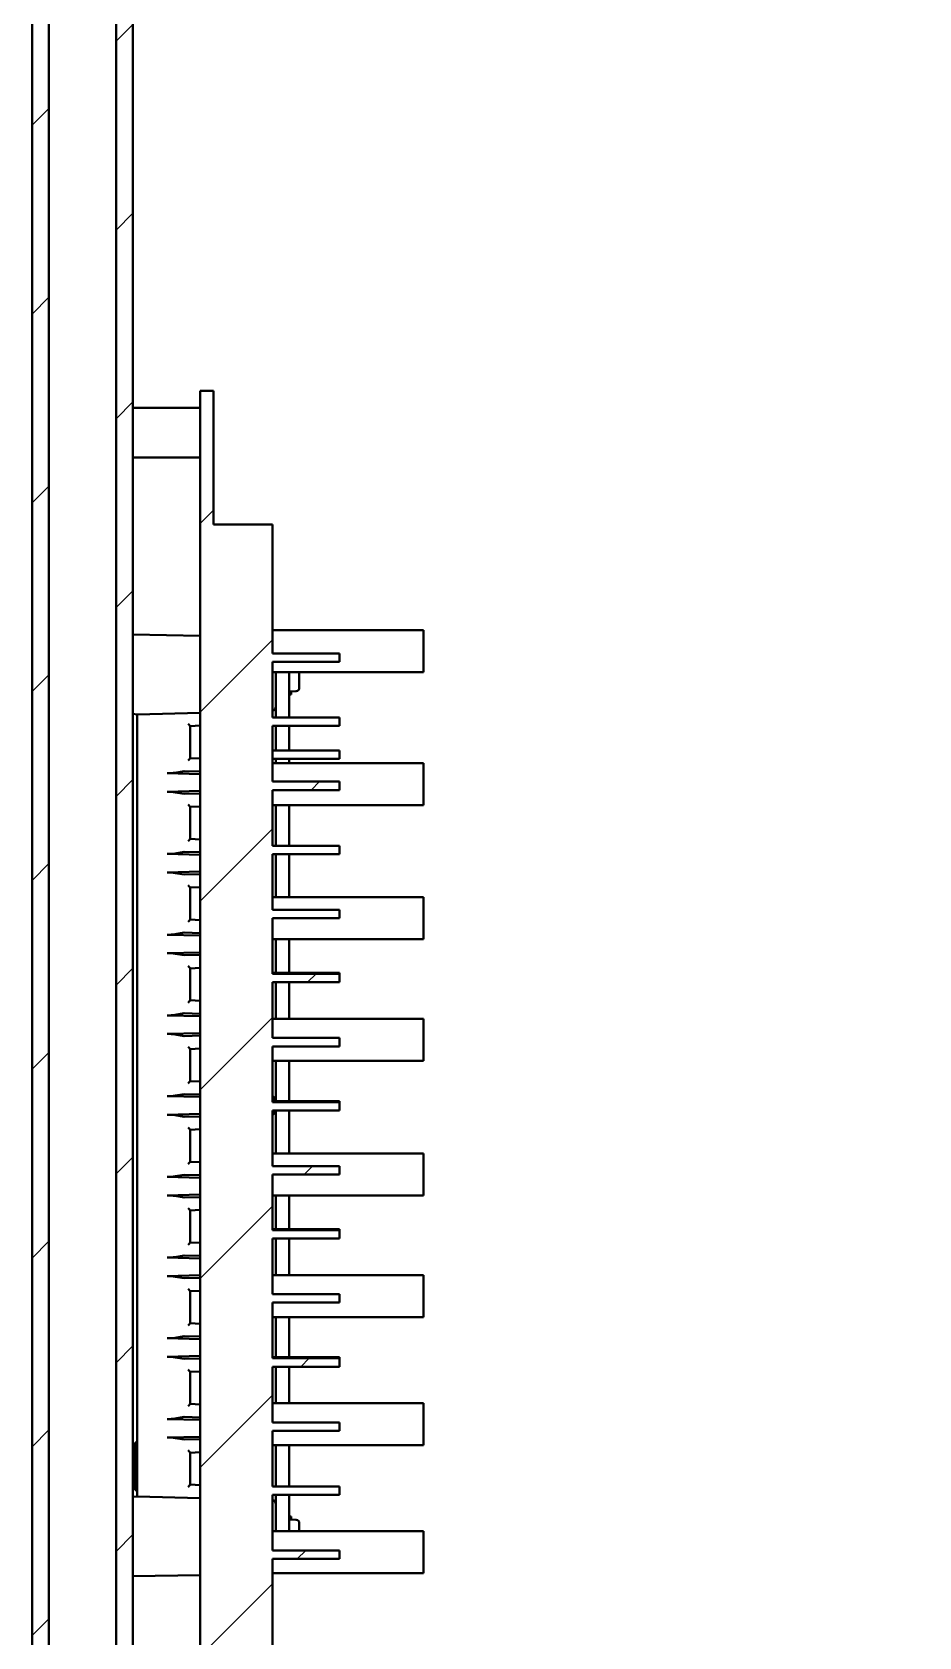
# Model space of a CAD drawing. Header units: millimetres. Extents: x 0 to 4205, y 0 to 2970.
# Drawn here: x 2764.5 to 2870.1, y 1147.9 to 1338.8 of the extents above; entities that cross this region are included whole.
import ezdxf

# ---------------------------------------------------------------- set-up
doc = ezdxf.new("R2010")
doc.units = ezdxf.units.MM
doc.header["$LTSCALE"] = 5
doc.layers.add('가시적인 것(ISO)', color=3, linetype='Continuous', lineweight=40)
doc.layers.add('해치(ISO)', color=7, linetype='Continuous', lineweight=18)
pattern_1 = [(45, (0, 0), (-11.22532, 11.22532), [])]

msp = doc.modelspace()

# ---------------------------------------------------------------- hatches: boundary and pattern name
at = {"layer": '해치(ISO)'}
h = msp.add_hatch(dxfattribs=at)
h.set_pattern_fill('ANSI31', color=256, scale=127, style=0)
h.set_pattern_definition(pattern_1)
h.paths.add_polyline_path([(2834.516, 1434.762), (2832.016, 1434.762), (2828.766, 1434.762), (2828.766, 1433.762), (2827.974, 1433.762), (2827.974, 1428.762), (2831.016, 1428.762), (2831.016, 1432.762), (2832.516, 1432.762), (2832.516, 1397.762), (2912.516, 1397.762), (2912.516, 1372.762), (2930.516, 1372.762), (2930.516, 1384.762), (2928.516, 1384.762), (2928.516, 1374.762), (2914.516, 1374.762), (2914.516, 1399.762), (2834.516, 1399.762)])
h.paths.add_polyline_path([(2770.266, 1434.762), (2767.016, 1434.762), (2764.516, 1434.762), (2764.516, 1014.762), (2914.516, 1014.762), (2914.516, 1039.762), (2928.516, 1039.762), (2928.516, 1029.762), (2930.516, 1029.762), (2930.516, 1041.762), (2912.516, 1041.762), (2912.516, 1016.762), (2766.516, 1016.762), (2766.516, 1044.762), (2776.516, 1044.762), (2776.516, 1348.141), (2774.516, 1348.141), (2774.516, 1047.062), (2766.516, 1047.062), (2766.516, 1367.462), (2774.516, 1367.462), (2774.516, 1351.383), (2776.516, 1351.383), (2776.516, 1369.762), (2766.516, 1369.762), (2766.516, 1432.762), (2768.016, 1432.762), (2768.016, 1428.762), (2771.057, 1428.762), (2771.057, 1433.762), (2770.266, 1433.762)])
h.paths.add_polyline_path([(2779.516, 1434.762), (2776.766, 1434.762), (2776.766, 1433.762), (2775.974, 1433.762), (2775.974, 1428.762), (2779.016, 1428.762), (2779.016, 1432.762), (2779.516, 1432.762)])
h.paths.add_polyline_path([(2822.266, 1434.762), (2819.516, 1434.762), (2819.516, 1432.762), (2820.016, 1432.762), (2820.016, 1428.762), (2823.057, 1428.762), (2823.057, 1433.762), (2822.266, 1433.762)])
h.paths.add_polyline_path([(2923.516, 1014.762), (2923.516, 1016.762), (2915.516, 1016.762), (2915.516, 1014.762)])
h.paths.add_polyline_path([(2959.516, 1186.762), (2939.516, 1186.762), (2939.516, 1197.262), (2937.516, 1197.262), (2937.516, 1187.262), (2937.516, 1016.762), (2931.516, 1016.762), (2931.516, 1014.762), (2939.516, 1014.762), (2939.516, 1027.762), (2939.516, 1147.762), (2939.516, 1184.762), (2957.516, 1184.762), (2957.516, 1174.762), (2959.516, 1174.762)])
h.paths.add_polyline_path([(2915.516, 1397.762), (2937.516, 1397.762), (2937.516, 1337.262), (2937.516, 1327.262), (2939.516, 1327.262), (2939.516, 1337.762), (2959.516, 1337.762), (2959.516, 1349.762), (2957.516, 1349.762), (2957.516, 1339.762), (2939.516, 1339.762), (2939.516, 1399.762), (2915.516, 1399.762)])
h.paths.add_polyline_path([(2940.516, 1157.262), (2968.516, 1157.262), (2968.516, 1213.262), (2966.516, 1213.262), (2966.516, 1212.762), (2966.516, 1199.262), (2966.516, 1159.262), (2940.516, 1159.262)])
h.paths.add_polyline_path([(2968.516, 1367.262), (2940.516, 1367.262), (2940.516, 1365.262), (2966.516, 1365.262), (2966.516, 1325.262), (2966.516, 1311.762), (2966.516, 1311.262), (2968.516, 1311.262)])
h = msp.add_hatch(dxfattribs=at)
h.set_pattern_fill('ANSI31', color=256, scale=127, style=0)
h.set_pattern_definition(pattern_1)
h.paths.add_polyline_path([(2793.116, 1248.622), (2801.116, 1248.622), (2801.116, 1249.622), (2793.116, 1249.622), (2793.116, 1256.242), (2801.116, 1256.242), (2801.116, 1257.242), (2793.116, 1257.242), (2793.116, 1263.862), (2801.116, 1263.862), (2801.116, 1264.862), (2793.116, 1264.862), (2793.116, 1280.211), (2786.116, 1280.211), (2786.116, 1296.112), (2784.516, 1296.112), (2784.516, 1126.112), (2786.116, 1126.112), (2786.116, 1142.013), (2793.116, 1142.013), (2793.116, 1157.182), (2801.116, 1157.182), (2801.116, 1158.182), (2793.116, 1158.182), (2793.116, 1164.802), (2801.116, 1164.802), (2801.116, 1165.802), (2793.116, 1165.802), (2793.116, 1172.422), (2801.116, 1172.422), (2801.116, 1173.422), (2793.116, 1173.422), (2793.116, 1180.042), (2801.116, 1180.042), (2801.116, 1181.042), (2793.116, 1181.042), (2793.116, 1187.662), (2801.116, 1187.662), (2801.116, 1188.662), (2793.116, 1188.662), (2793.116, 1195.282), (2801.116, 1195.282), (2801.116, 1196.282), (2793.116, 1196.282), (2793.116, 1202.902), (2801.116, 1202.902), (2801.116, 1203.902), (2793.116, 1203.902), (2793.116, 1210.522), (2801.116, 1210.522), (2801.116, 1211.522), (2793.116, 1211.522), (2793.116, 1218.142), (2801.116, 1218.142), (2801.116, 1219.142), (2793.116, 1219.142), (2793.116, 1225.762), (2801.116, 1225.762), (2801.116, 1226.762), (2793.116, 1226.762), (2793.116, 1233.382), (2801.116, 1233.382), (2801.116, 1234.382), (2793.116, 1234.382), (2793.116, 1241.002), (2801.116, 1241.002), (2801.116, 1242.002), (2793.116, 1242.002)])

# ---------------------------------------------------------------- linework, layer by layer
at = {"layer": '가시적인 것(ISO)'}
for p, q in [((2764.516, 1434.762), (2764.516, 1014.762)), ((2766.516, 1047.062), (2766.516, 1367.462)), ((2774.516, 1348.141), (2774.516, 1047.062)), ((2776.516, 1044.762), (2776.516, 1348.141)), ((2786.116, 1296.112), (2784.516, 1296.112)), ((2784.516, 1296.112), (2784.516, 1126.112)), ((2786.116, 1280.211), (2786.116, 1296.112)), ((2776.516, 1294.062), (2784.516, 1294.062)), ((2786.116, 1292.661), (2786.126, 1292.661)), ((2786.116, 1292.636), (2786.126, 1292.636)), ((2786.126, 1292.636), (2786.126, 1291.207)), ((2786.116, 1291.207), (2786.126, 1291.207)), ((2786.116, 1291.183), (2786.126, 1291.183)), ((2786.116, 1290.937), (2786.126, 1290.937)), ((2786.116, 1290.811), (2786.126, 1290.811)), ((2786.126, 1290.937), (2786.126, 1290.811)), ((2786.116, 1289.391), (2786.126, 1289.391)), ((2786.116, 1288.979), (2786.126, 1288.979)), ((2786.116, 1288.96), (2786.126, 1288.96)), ((2786.126, 1288.979), (2786.126, 1288.96)), ((2776.516, 1288.162), (2784.516, 1288.162)), ((2786.116, 1287.957), (2786.126, 1287.957)), ((2786.116, 1287.933), (2786.126, 1287.933)), ((2793.116, 1280.211), (2786.116, 1280.211)), ((2793.116, 1264.862), (2793.116, 1280.211)), ((2793.116, 1267.649), (2811.116, 1267.649)), ((2811.116, 1267.649), (2811.116, 1262.654)), ((2776.516, 1267.119), (2784.516, 1266.98)), ((2801.116, 1264.862), (2793.116, 1264.862)), ((2793.116, 1257.242), (2793.116, 1263.862)), ((2793.116, 1263.862), (2801.116, 1263.862)), ((2801.116, 1263.862), (2801.116, 1264.862)), ((2793.116, 1262.654), (2811.116, 1262.654)), ((2793.516, 1262.654), (2793.516, 1258.542)), ((2795.116, 1257.242), (2795.116, 1262.654)), ((2796.316, 1260.795), (2796.316, 1262.654)), ((2796.32, 1262.654), (2796.32, 1260.795)), ((2795.116, 1260.353), (2795.937, 1260.396)), ((2795.116, 1260.353), (2795.941, 1260.396)), ((2795.356, 1260.001), (2795.116, 1260.001)), ((2795.356, 1259.999), (2795.116, 1259.999)), ((2795.356, 1260.365), (2795.356, 1260.001)), ((2795.356, 1260.001), (2795.356, 1259.999)), ((2784.516, 1257.819), (2777.016, 1257.623)), ((2793.516, 1257.242), (2793.516, 1258.542)), ((2777.016, 1257.623), (2776.516, 1257.667)), ((2777.016, 1257.623), (2777.016, 1257.623)), ((2777.016, 1164.616), (2777.016, 1257.623)), ((2784.516, 1256.282), (2783.316, 1256.219)), ((2783.316, 1256.225), (2783.316, 1252.414)), ((2801.116, 1257.242), (2793.116, 1257.242)), ((2793.116, 1249.622), (2793.116, 1256.242)), ((2793.116, 1256.242), (2801.116, 1256.242)), ((2793.516, 1253.332), (2793.516, 1256.242)), ((2795.116, 1253.332), (2795.116, 1256.242)), ((2801.116, 1256.242), (2801.116, 1257.242)), ((2783.316, 1252.419), (2784.516, 1252.357)), ((2793.116, 1253.332), (2801.116, 1253.332)), ((2793.116, 1252.332), (2801.116, 1252.332)), ((2793.516, 1251.809), (2793.516, 1252.332)), ((2795.116, 1251.809), (2795.116, 1252.332)), ((2801.116, 1253.332), (2801.116, 1252.332)), ((2784.516, 1250.519), (2780.605, 1250.622)), ((2781.557, 1250.689), (2782.624, 1250.869)), ((2782.624, 1250.869), (2784.516, 1250.819)), ((2793.116, 1251.809), (2811.116, 1251.809)), ((2811.116, 1251.809), (2811.116, 1246.814)), ((2780.605, 1248.417), (2784.516, 1248.52)), ((2782.624, 1248.17), (2781.557, 1248.35)), ((2784.516, 1248.219), (2782.624, 1248.17)), ((2801.116, 1249.622), (2793.116, 1249.622)), ((2793.116, 1248.622), (2801.116, 1248.622)), ((2793.116, 1242.002), (2793.116, 1248.622)), ((2801.116, 1248.622), (2801.116, 1249.622)), ((2784.516, 1246.682), (2783.316, 1246.619)), ((2783.316, 1246.625), (2783.316, 1242.814)), ((2793.116, 1246.814), (2811.116, 1246.814)), ((2793.516, 1242.002), (2793.516, 1246.814)), ((2795.116, 1242.002), (2795.116, 1246.814)), ((2783.316, 1242.819), (2784.516, 1242.757)), ((2784.516, 1240.919), (2780.605, 1241.022)), ((2781.557, 1241.089), (2782.624, 1241.269)), ((2782.624, 1241.269), (2784.516, 1241.219)), ((2801.116, 1242.002), (2793.116, 1242.002)), ((2793.116, 1234.382), (2793.116, 1241.002)), ((2793.116, 1241.002), (2801.116, 1241.002)), ((2793.516, 1235.899), (2793.516, 1241.002)), ((2795.116, 1235.899), (2795.116, 1241.002)), ((2801.116, 1241.002), (2801.116, 1242.002)), ((2780.605, 1238.817), (2784.516, 1238.92)), ((2782.624, 1238.57), (2781.557, 1238.75)), ((2784.516, 1238.619), (2782.624, 1238.57)), ((2784.516, 1237.082), (2783.316, 1237.019)), ((2783.316, 1237.025), (2783.316, 1233.214)), ((2793.116, 1235.899), (2811.116, 1235.899)), ((2811.116, 1235.899), (2811.116, 1230.904)), ((2783.316, 1233.219), (2784.516, 1233.157)), ((2801.116, 1234.382), (2793.116, 1234.382)), ((2793.116, 1226.762), (2793.116, 1233.382)), ((2793.116, 1233.382), (2801.116, 1233.382)), ((2801.116, 1233.382), (2801.116, 1234.382)), ((2784.516, 1231.319), (2780.605, 1231.422)), ((2781.557, 1231.489), (2782.624, 1231.669)), ((2782.624, 1231.669), (2784.516, 1231.619)), ((2780.605, 1229.217), (2784.516, 1229.32)), ((2782.624, 1228.97), (2781.557, 1229.15)), ((2793.116, 1230.904), (2811.116, 1230.904)), ((2793.516, 1226.882), (2793.516, 1230.904)), ((2795.116, 1226.882), (2795.116, 1230.904)), ((2784.516, 1229.019), (2782.624, 1228.97)), ((2784.516, 1227.482), (2783.316, 1227.419)), ((2783.316, 1227.425), (2783.316, 1223.614)), ((2793.116, 1226.882), (2801.116, 1226.882)), ((2801.116, 1226.762), (2793.116, 1226.762)), ((2793.116, 1219.142), (2793.116, 1225.762)), ((2793.116, 1225.762), (2801.116, 1225.762)), ((2793.516, 1221.429), (2793.516, 1225.762)), ((2795.116, 1221.429), (2795.116, 1225.762)), ((2801.116, 1226.882), (2801.116, 1226.762)), ((2801.116, 1225.762), (2801.116, 1226.762)), ((2783.316, 1223.619), (2784.516, 1223.557)), ((2784.516, 1221.719), (2780.605, 1221.822)), ((2781.557, 1221.889), (2782.624, 1222.069)), ((2782.624, 1222.069), (2784.516, 1222.019)), ((2780.605, 1219.617), (2784.516, 1219.72)), ((2782.624, 1219.37), (2781.557, 1219.55)), ((2793.116, 1221.429), (2811.116, 1221.429)), ((2811.116, 1221.429), (2811.116, 1216.434)), ((2784.516, 1219.419), (2782.624, 1219.37)), ((2784.516, 1217.882), (2783.316, 1217.819)), ((2783.316, 1217.825), (2783.316, 1214.014)), ((2801.116, 1219.142), (2793.116, 1219.142)), ((2793.116, 1211.522), (2793.116, 1218.142)), ((2793.116, 1218.142), (2801.116, 1218.142)), ((2801.116, 1218.142), (2801.116, 1219.142)), ((2793.116, 1216.434), (2811.116, 1216.434)), ((2793.516, 1211.642), (2793.516, 1216.434)), ((2795.116, 1211.642), (2795.116, 1216.434)), ((2783.316, 1214.019), (2784.516, 1213.957)), ((2784.516, 1212.119), (2780.605, 1212.222)), ((2781.557, 1212.289), (2782.624, 1212.469)), ((2782.624, 1212.469), (2784.516, 1212.419)), ((2793.216, 1212.192), (2793.116, 1212.194)), ((2793.216, 1212.192), (2793.516, 1211.884)), ((2780.605, 1210.017), (2784.516, 1210.12)), ((2793.116, 1211.894), (2793.516, 1211.884)), ((2793.116, 1211.642), (2801.116, 1211.642)), ((2801.116, 1211.522), (2793.116, 1211.522)), ((2793.116, 1203.902), (2793.116, 1210.522)), ((2793.116, 1210.522), (2801.116, 1210.522)), ((2793.516, 1210.355), (2793.116, 1210.345)), ((2793.116, 1210.045), (2793.216, 1210.047)), ((2793.516, 1210.355), (2793.216, 1210.047)), ((2793.516, 1205.419), (2793.516, 1210.522)), ((2795.116, 1205.419), (2795.116, 1210.522)), ((2801.116, 1211.642), (2801.116, 1211.522)), ((2801.116, 1210.522), (2801.116, 1211.522)), ((2782.624, 1209.77), (2781.557, 1209.95)), ((2784.516, 1209.819), (2782.624, 1209.77)), ((2784.516, 1208.282), (2783.316, 1208.219)), ((2783.316, 1208.225), (2783.316, 1204.414)), ((2783.316, 1204.419), (2784.516, 1204.357)), ((2793.116, 1205.419), (2811.116, 1205.419)), ((2811.116, 1205.419), (2811.116, 1200.424)), ((2784.516, 1202.519), (2780.605, 1202.622)), ((2781.557, 1202.689), (2782.624, 1202.869)), ((2782.624, 1202.869), (2784.516, 1202.819)), ((2801.116, 1203.902), (2793.116, 1203.902)), ((2793.116, 1196.282), (2793.116, 1202.902)), ((2793.116, 1202.902), (2801.116, 1202.902)), ((2801.116, 1202.902), (2801.116, 1203.902)), ((2780.605, 1200.417), (2784.516, 1200.52)), ((2782.624, 1200.17), (2781.557, 1200.35)), ((2784.516, 1200.219), (2782.624, 1200.17)), ((2784.516, 1198.682), (2783.316, 1198.619)), ((2783.316, 1198.625), (2783.316, 1194.814)), ((2793.116, 1200.424), (2811.116, 1200.424)), ((2793.516, 1196.402), (2793.516, 1200.424)), ((2795.116, 1196.402), (2795.116, 1200.424)), ((2783.316, 1194.819), (2784.516, 1194.757)), ((2793.116, 1196.402), (2801.116, 1196.402)), ((2801.116, 1196.282), (2793.116, 1196.282)), ((2793.116, 1188.662), (2793.116, 1195.282)), ((2793.116, 1195.282), (2801.116, 1195.282)), ((2793.516, 1190.949), (2793.516, 1195.282)), ((2795.116, 1190.949), (2795.116, 1195.282)), ((2801.116, 1196.402), (2801.116, 1196.282)), ((2801.116, 1195.282), (2801.116, 1196.282)), ((2784.516, 1192.919), (2780.605, 1193.022)), ((2781.557, 1193.089), (2782.624, 1193.269)), ((2782.624, 1193.269), (2784.516, 1193.219)), ((2780.605, 1190.817), (2784.516, 1190.92)), ((2793.116, 1190.949), (2811.116, 1190.949)), ((2811.116, 1190.949), (2811.116, 1185.954)), ((2782.624, 1190.57), (2781.557, 1190.75)), ((2784.516, 1190.619), (2782.624, 1190.57)), ((2784.516, 1189.082), (2783.316, 1189.019)), ((2783.316, 1189.025), (2783.316, 1185.214)), ((2801.116, 1188.662), (2793.116, 1188.662)), ((2793.116, 1181.042), (2793.116, 1187.662)), ((2793.116, 1187.662), (2801.116, 1187.662)), ((2801.116, 1187.662), (2801.116, 1188.662)), ((2783.316, 1185.219), (2784.516, 1185.157)), ((2793.116, 1185.954), (2811.116, 1185.954)), ((2793.516, 1181.162), (2793.516, 1185.954)), ((2795.116, 1181.162), (2795.116, 1185.954)), ((2784.516, 1183.319), (2780.605, 1183.422)), ((2781.557, 1183.489), (2782.624, 1183.669)), ((2782.624, 1183.669), (2784.516, 1183.619)), ((2780.605, 1181.217), (2784.516, 1181.32)), ((2782.624, 1180.97), (2781.557, 1181.15)), ((2784.516, 1181.019), (2782.624, 1180.97)), ((2784.516, 1179.482), (2783.316, 1179.419)), ((2793.116, 1181.162), (2801.116, 1181.162)), ((2801.116, 1181.042), (2793.116, 1181.042)), ((2793.116, 1173.422), (2793.116, 1180.042)), ((2793.116, 1180.042), (2801.116, 1180.042)), ((2793.516, 1175.709), (2793.516, 1180.042)), ((2795.116, 1175.709), (2795.116, 1180.042)), ((2801.116, 1181.162), (2801.116, 1181.042)), ((2801.116, 1180.042), (2801.116, 1181.042)), ((2783.316, 1179.425), (2783.316, 1175.614)), ((2793.116, 1175.709), (2811.116, 1175.709)), ((2811.116, 1175.709), (2811.116, 1170.714)), ((2784.516, 1173.719), (2780.605, 1173.822)), ((2781.557, 1173.889), (2782.624, 1174.069)), ((2782.624, 1174.069), (2784.516, 1174.019)), ((2783.316, 1175.619), (2784.516, 1175.557)), ((2801.116, 1173.422), (2793.116, 1173.422)), ((2793.116, 1165.802), (2793.116, 1172.422)), ((2793.116, 1172.422), (2801.116, 1172.422)), ((2801.116, 1172.422), (2801.116, 1173.422)), ((2776.676, 1170.415), (2776.676, 1170.417)), ((2776.676, 1170.417), (2776.916, 1170.417)), ((2776.676, 1168.645), (2776.676, 1170.415)), ((2776.676, 1170.415), (2776.916, 1170.415)), ((2776.776, 1171.032), (2776.776, 1171.046)), ((2776.776, 1171.046), (2777.016, 1171.046)), ((2776.776, 1171.019), (2776.776, 1171.032)), ((2776.776, 1171.032), (2777.016, 1171.032)), ((2776.776, 1171.001), (2776.776, 1171.019)), ((2776.776, 1171.019), (2777.016, 1171.019)), ((2776.776, 1170.952), (2776.776, 1171.001)), ((2776.776, 1171.001), (2777.016, 1171.001)), ((2776.776, 1170.921), (2776.776, 1170.952)), ((2776.776, 1170.952), (2777.016, 1170.952)), ((2776.776, 1170.829), (2776.776, 1170.921)), ((2776.776, 1170.921), (2777.016, 1170.921)), ((2776.776, 1170.713), (2776.776, 1170.829)), ((2776.776, 1170.829), (2777.016, 1170.829)), ((2776.776, 1170.477), (2776.776, 1170.713)), ((2776.776, 1170.713), (2777.016, 1170.713)), ((2776.776, 1170.417), (2776.776, 1170.477)), ((2776.776, 1170.477), (2777.016, 1170.477)), ((2776.916, 1170.415), (2776.916, 1170.417)), ((2776.916, 1168.645), (2776.916, 1170.415)), ((2776.916, 1170.415), (2777.016, 1170.415)), ((2776.916, 1170.297), (2777.016, 1170.297)), ((2776.916, 1170.214), (2777.016, 1170.214)), ((2776.916, 1170.187), (2777.016, 1170.187)), ((2776.916, 1170.147), (2777.016, 1170.147)), ((2776.916, 1170.134), (2777.016, 1170.134)), ((2784.516, 1171.72), (2780.605, 1171.617)), ((2781.557, 1171.55), (2782.624, 1171.37)), ((2782.624, 1171.37), (2784.516, 1171.419)), ((2793.116, 1170.714), (2811.116, 1170.714)), ((2793.516, 1165.802), (2793.516, 1170.714)), ((2795.116, 1165.802), (2795.116, 1170.714)), ((2776.676, 1168.635), (2776.676, 1168.645)), ((2776.676, 1168.645), (2776.916, 1168.645)), ((2776.676, 1168.634), (2776.676, 1168.635)), ((2776.676, 1168.635), (2776.916, 1168.635)), ((2776.676, 1167.425), (2776.676, 1168.634)), ((2776.676, 1168.634), (2776.916, 1168.634)), ((2776.916, 1169.561), (2777.016, 1169.561)), ((2776.916, 1169.543), (2777.016, 1169.543)), ((2776.916, 1169.532), (2777.016, 1169.532)), ((2776.916, 1168.871), (2777.016, 1168.871)), ((2776.916, 1168.868), (2777.016, 1168.868)), ((2776.916, 1168.864), (2777.016, 1168.864)), ((2776.916, 1168.843), (2777.016, 1168.843)), ((2776.916, 1168.841), (2777.016, 1168.841)), ((2776.916, 1168.635), (2776.916, 1168.645)), ((2776.916, 1168.634), (2776.916, 1168.635)), ((2776.916, 1167.425), (2776.916, 1168.634)), ((2783.316, 1169.819), (2784.516, 1169.882)), ((2783.316, 1166.014), (2783.316, 1169.825)), ((2776.676, 1167.421), (2776.676, 1167.425)), ((2776.676, 1167.425), (2776.916, 1167.425)), ((2776.676, 1167.42), (2776.676, 1167.421)), ((2776.676, 1167.421), (2776.916, 1167.421)), ((2776.676, 1167.42), (2776.916, 1167.42)), ((2776.676, 1167.364), (2776.916, 1167.364)), ((2776.676, 1167.123), (2776.916, 1167.123)), ((2776.676, 1167.117), (2776.916, 1167.117)), ((2776.676, 1166.898), (2776.676, 1167.1)), ((2776.676, 1167.1), (2776.916, 1167.1)), ((2776.676, 1166.898), (2776.916, 1166.898)), ((2776.676, 1166.075), (2776.676, 1166.592)), ((2776.676, 1166.592), (2776.916, 1166.592)), ((2776.776, 1167.361), (2776.776, 1167.364)), ((2776.776, 1167.354), (2776.776, 1167.361)), ((2776.776, 1167.361), (2777.016, 1167.361)), ((2776.776, 1167.354), (2777.016, 1167.354)), ((2776.916, 1167.421), (2776.916, 1167.425)), ((2776.916, 1167.42), (2776.916, 1167.421)), ((2776.916, 1167.382), (2777.016, 1167.382)), ((2776.916, 1166.898), (2776.916, 1167.1)), ((2776.916, 1166.701), (2777.016, 1166.701)), ((2776.916, 1166.688), (2777.016, 1166.688)), ((2776.916, 1166.643), (2777.016, 1166.643)), ((2776.916, 1166.604), (2777.016, 1166.604)), ((2776.916, 1166.075), (2776.916, 1166.592)), ((2776.916, 1166.516), (2777.016, 1166.516)), ((2776.916, 1166.393), (2777.016, 1166.393)), ((2777.016, 1164.616), (2776.516, 1164.572)), ((2776.676, 1166.075), (2776.916, 1166.075)), ((2776.676, 1166.063), (2776.916, 1166.063)), ((2776.776, 1165.678), (2776.776, 1166.063)), ((2776.776, 1165.596), (2776.776, 1165.678)), ((2776.776, 1165.678), (2777.016, 1165.678)), ((2776.776, 1165.495), (2776.776, 1165.596)), ((2776.776, 1165.596), (2777.016, 1165.596)), ((2776.776, 1165.431), (2776.776, 1165.495)), ((2776.776, 1165.495), (2777.016, 1165.495)), ((2776.776, 1165.389), (2776.776, 1165.431)), ((2776.776, 1165.431), (2777.016, 1165.431)), ((2776.776, 1165.372), (2776.776, 1165.389)), ((2776.776, 1165.389), (2777.016, 1165.389)), ((2776.776, 1165.372), (2777.016, 1165.372)), ((2777.016, 1164.616), (2777.016, 1164.616)), ((2784.516, 1164.419), (2777.016, 1164.616)), ((2784.516, 1165.957), (2783.316, 1166.019)), ((2801.116, 1165.802), (2793.116, 1165.802)), ((2793.116, 1158.182), (2793.116, 1164.802)), ((2793.116, 1164.802), (2801.116, 1164.802)), ((2793.516, 1163.697), (2793.516, 1164.802)), ((2795.116, 1160.469), (2795.116, 1164.802)), ((2801.116, 1164.802), (2801.116, 1165.802)), ((2793.516, 1160.469), (2793.516, 1163.697)), ((2793.116, 1160.469), (2811.116, 1160.469)), ((2795.356, 1162.24), (2795.116, 1162.24)), ((2795.356, 1162.238), (2795.116, 1162.238)), ((2795.937, 1161.843), (2795.116, 1161.886)), ((2795.116, 1161.886), (2795.941, 1161.843)), ((2795.356, 1162.238), (2795.356, 1162.24)), ((2795.356, 1161.874), (2795.356, 1162.238)), ((2796.316, 1161.443), (2796.316, 1160.469)), ((2796.32, 1160.469), (2796.32, 1161.443)), ((2811.116, 1160.469), (2811.116, 1155.474)), ((2801.116, 1158.182), (2793.116, 1158.182)), ((2793.116, 1142.013), (2793.116, 1157.182)), ((2793.116, 1157.182), (2801.116, 1157.182)), ((2801.116, 1157.182), (2801.116, 1158.182)), ((2776.516, 1155.119), (2784.516, 1155.259)), ((2793.116, 1155.474), (2811.116, 1155.474))]:
    msp.add_line(p, q, dxfattribs=at)
for centre, radius, start, end in [((2795.916, 1260.795), 0.4, 273, 0), ((2795.92, 1260.795), 0.4, 273, 0), ((2793.016, 1258.542), 0.5, 281.53696, 0), ((2793.016, 1163.697), 0.5, 0, 78.46304), ((2795.916, 1161.443), 0.4, 0, 87), ((2795.92, 1161.443), 0.4, 0, 87), ((2793.016, 1155.907), 0.5, 281.53696, 299.83562)]:
    msp.add_arc(centre, radius, start, end, dxfattribs=at)
for centre, major_axis, ratio, start_param, end_param in [((2783.016, 1256.504), (-0.299, 0.283), 0.1049624, 3.2408708, 4.6022294), ((2783.016, 1252.135), (0.299, 0.283), 0.1049624, 4.8225485, 6.1839071), ((2780.518, 1255.626), (-3.566, 3.661), 0.9573013, 2.3649211, 2.5569055), ((2780.518, 1243.413), (-3.566, -3.661), 0.9573013, 3.7262798, 3.9182642), ((2783.016, 1246.904), (-0.299, 0.283), 0.1049624, 3.2408708, 4.6022294), ((2783.016, 1242.535), (0.299, 0.283), 0.1049624, 4.8225485, 6.1839071), ((2780.518, 1246.026), (-3.566, 3.661), 0.9573013, 2.3649211, 2.5569055), ((2780.518, 1233.813), (-3.566, -3.661), 0.9573013, 3.7262798, 3.9182642), ((2783.016, 1237.304), (-0.299, 0.283), 0.1049624, 3.2408708, 4.6022294), ((2783.016, 1232.935), (0.299, 0.283), 0.1049624, 4.8225485, 6.1839071), ((2780.518, 1236.426), (-3.566, 3.661), 0.9573013, 2.3649211, 2.5569055), ((2780.518, 1224.213), (-3.566, -3.661), 0.9573013, 3.7262798, 3.9182642), ((2783.016, 1227.704), (-0.299, 0.283), 0.1049624, 3.2408708, 4.6022294), ((2783.016, 1223.335), (0.299, 0.283), 0.1049624, 4.8225485, 6.1839071), ((2780.518, 1226.826), (-3.566, 3.661), 0.9573013, 2.3649211, 2.5569055), ((2780.518, 1214.613), (-3.566, -3.661), 0.9573013, 3.7262798, 3.9182642), ((2783.016, 1218.104), (-0.299, 0.283), 0.1049624, 3.2408708, 4.6022294), ((2783.016, 1213.735), (0.299, 0.283), 0.1049624, 4.8225485, 6.1839071), ((2780.518, 1217.226), (-3.566, 3.661), 0.9573013, 2.3649211, 2.5569055), ((2780.518, 1205.013), (-3.566, -3.661), 0.9573013, 3.7262798, 3.9182642), ((2783.016, 1208.504), (-0.299, 0.283), 0.1049624, 3.2408708, 4.6022294), ((2783.016, 1204.135), (0.299, 0.283), 0.1049624, 4.8225485, 6.1839071), ((2780.518, 1207.626), (-3.566, 3.661), 0.9573013, 2.3649211, 2.5569055), ((2780.518, 1195.413), (-3.566, -3.661), 0.9573013, 3.7262798, 3.9182642), ((2783.016, 1198.904), (-0.299, 0.283), 0.1049624, 3.2408708, 4.6022294), ((2783.016, 1194.535), (0.299, 0.283), 0.1049624, 4.8225485, 6.1839071), ((2780.518, 1198.026), (-3.566, 3.661), 0.9573013, 2.3649211, 2.5569055), ((2780.518, 1185.813), (-3.566, -3.661), 0.9573013, 3.7262798, 3.9182642), ((2783.016, 1189.304), (-0.299, 0.283), 0.1049624, 3.2408708, 4.6022294), ((2783.016, 1184.935), (0.299, 0.283), 0.1049624, 4.8225485, 6.1839071), ((2780.518, 1188.426), (-3.566, 3.661), 0.9573013, 2.3649211, 2.5569055), ((2780.518, 1176.213), (-3.566, -3.661), 0.9573013, 3.7262798, 3.9182642), ((2783.016, 1179.704), (-0.299, 0.283), 0.1049624, 3.2408708, 4.6022294), ((2780.518, 1178.826), (-3.566, 3.661), 0.9573013, 2.3649211, 2.5569055), ((2783.016, 1175.335), (0.299, 0.283), 0.1049624, 4.8225485, 6.1839071), ((2780.518, 1166.613), (3.566, 3.661), 0.9573013, 0.5846871, 0.7766715), ((2783.016, 1170.104), (0.299, -0.283), 0.1049624, 0.0992782, 1.4606368), ((2783.016, 1165.735), (-0.299, -0.283), 0.1049624, 1.6809559, 3.0423145)]:
    msp.add_ellipse(centre, major_axis=major_axis, ratio=ratio, start_param=start_param, end_param=end_param, dxfattribs=at)
for points, knots in [([(2786.126, 1292.661), (2786.126, 1292.659), (2786.126, 1292.656), (2786.126, 1292.643), (2786.126, 1292.639), (2786.126, 1292.636)], [-0.0753913136, -0.0753913136, -0.0753913136, -0.0753913136, -0.070270412, -0.070270412, -0.06889988, -0.06889988, -0.06889988, -0.06889988]), ([(2786.126, 1289.391), (2786.126, 1289.388), (2786.126, 1289.383), (2786.126, 1289.346), (2786.126, 1289.322), (2786.126, 1289.265), (2786.126, 1289.229), (2786.126, 1289.112), (2786.126, 1289.045), (2786.126, 1288.979)], [-0.098742151, -0.098742151, -0.098742151, -0.098742151, -0.065623185, -0.065623185, -0.039092594, -0.039092594, -0.020147902, -0.020147902, 0, 0, 0, 0]), ([(2786.126, 1288.96), (2786.126, 1288.938), (2786.126, 1288.917), (2786.126, 1288.858), (2786.126, 1288.821), (2786.126, 1288.747), (2786.126, 1288.661), (2786.126, 1288.485)], [-0.18644866, -0.18644866, -0.18644866, -0.18644866, -0.1502648, -0.1502648, -0.08284875, -0.08284875, 0, 0, 0, 0]), ([(2786.126, 1288.485), (2786.126, 1288.41), (2786.126, 1288.332), (2786.126, 1288.206), (2786.126, 1288.146), (2786.126, 1288.079)], [-0.049320168, -0.049320168, -0.049320168, -0.049320168, -0.021277454, -0.021277454, 0, 0, 0, 0]), ([(2786.126, 1288.079), (2786.126, 1288.06), (2786.126, 1288.04), (2786.126, 1287.999), (2786.126, 1287.978), (2786.126, 1287.957)], [-0.01249848, -0.01249848, -0.01249848, -0.01249848, -0.006251756, -0.006251756, 0, 0, 0, 0]), ([(2776.676, 1167.1), (2776.676, 1167.105), (2776.676, 1167.112), (2776.676, 1167.115), (2776.676, 1167.116), (2776.676, 1167.116), (2776.676, 1167.117)], [4, 4, 4, 4, 5, 5, 5, 5.0000783, 5.0000783, 5.0000783, 5.0000783]), ([(2776.916, 1167.1), (2776.916, 1167.105), (2776.916, 1167.112), (2776.916, 1167.115), (2776.916, 1167.116), (2776.916, 1167.116), (2776.916, 1167.117)], [4, 4, 4, 4, 5, 5, 5, 5.0000783, 5.0000783, 5.0000783, 5.0000783])]:
    msp.add_open_spline(points, degree=3, knots=knots, dxfattribs=at)
for points in [[(2786.126, 1291.207), (2786.126, 1291.19), (2786.126, 1291.186), (2786.126, 1291.183)], [(2786.126, 1287.957), (2786.126, 1287.94), (2786.126, 1287.936), (2786.126, 1287.933)], [(2776.676, 1167.369), (2776.676, 1167.375), (2776.676, 1167.392), (2776.676, 1167.42)], [(2776.676, 1167.364), (2776.676, 1167.364), (2776.676, 1167.365), (2776.676, 1167.369)], [(2776.676, 1167.117), (2776.676, 1167.121), (2776.676, 1167.122), (2776.676, 1167.123)], [(2776.676, 1166.592), (2776.676, 1166.743), (2776.676, 1166.857), (2776.676, 1166.898)], [(2776.916, 1167.369), (2776.916, 1167.375), (2776.916, 1167.392), (2776.916, 1167.42)], [(2776.916, 1167.364), (2776.916, 1167.364), (2776.916, 1167.365), (2776.916, 1167.369)], [(2776.916, 1167.117), (2776.916, 1167.121), (2776.916, 1167.122), (2776.916, 1167.123)], [(2776.916, 1166.592), (2776.916, 1166.743), (2776.916, 1166.857), (2776.916, 1166.898)], [(2776.676, 1166.063), (2776.676, 1166.064), (2776.676, 1166.067), (2776.676, 1166.075)], [(2776.916, 1166.063), (2776.916, 1166.064), (2776.916, 1166.067), (2776.916, 1166.075)]]:
    msp.add_open_spline(points, degree=3, dxfattribs=at)

doc.saveas('drawing.dxf')
